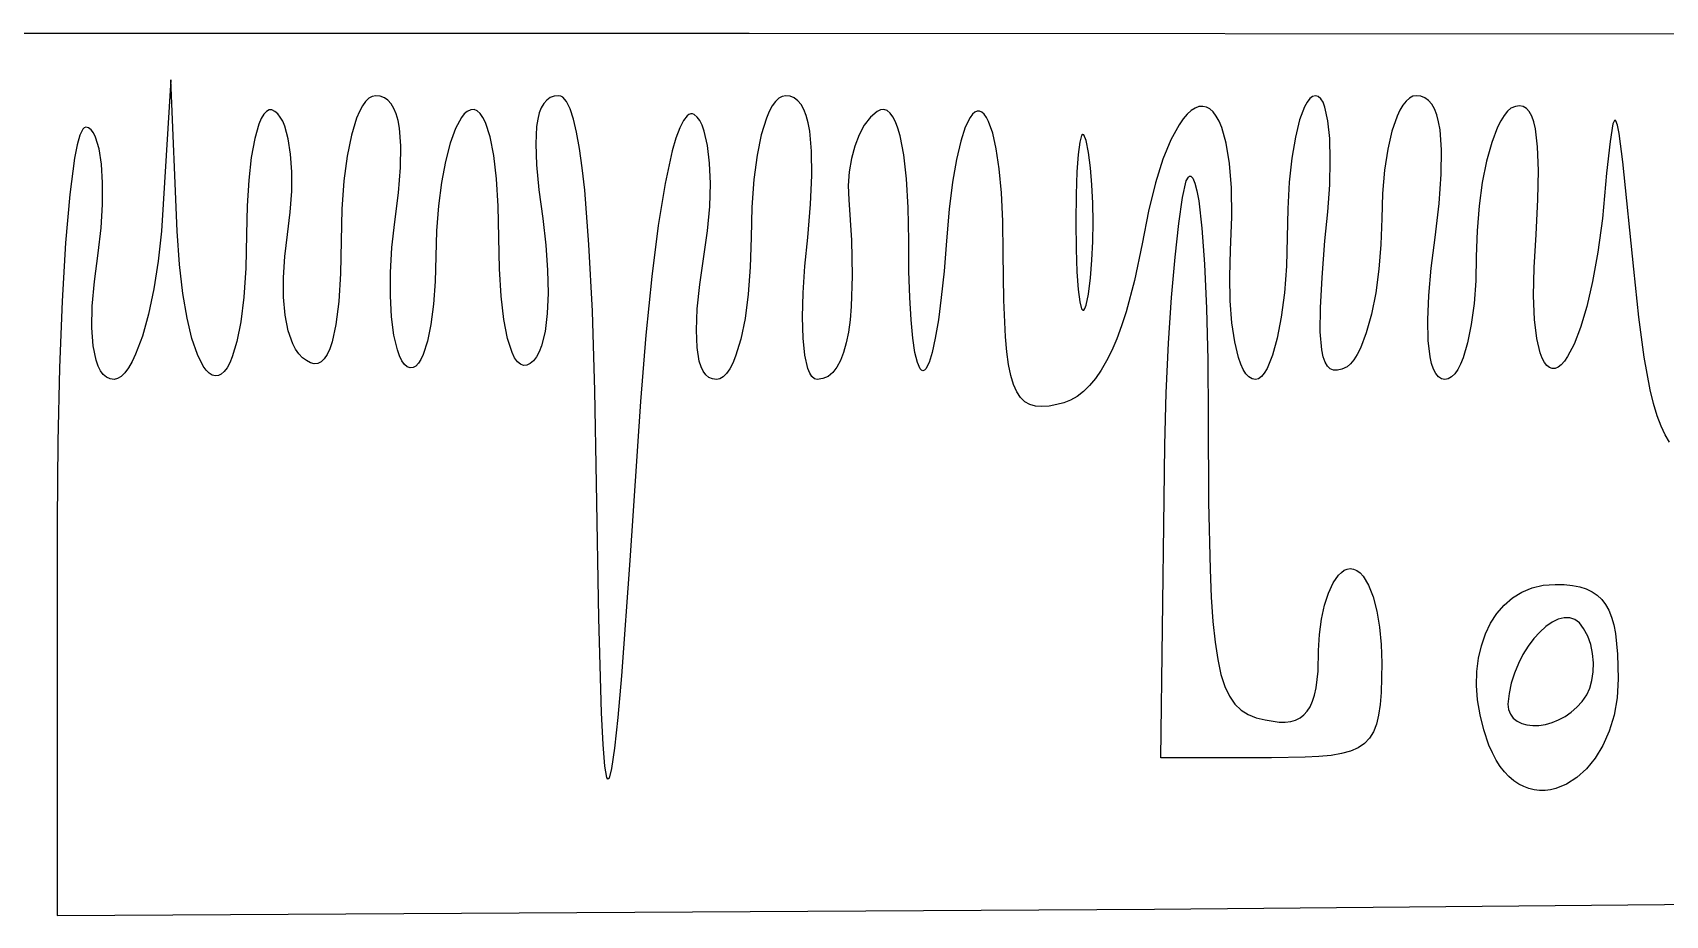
# Model space of a CAD drawing. Extents: x 27 to 7227, y -6929 to 395.
# Drawn here: x 4275.8 to 4686.7, y -6135.3 to -5913 of the extents above; entities that cross this region are included whole.
import ezdxf

# ---------------------------------------------------------------- set-up
doc = ezdxf.new("R2010")
doc.units = 0

msp = doc.modelspace()

# ---------------------------------------------------------------- linework, layer by layer
at = {"layer": 'Layer 1'}
for p, q in [((3627.1245, -5913.03305), (4456.134051, -5913.178778)), ((4456.134051, -5913.178778), (5180.433406, -5913.603558)), ((4310.53835, -5924.9395), (4308.1571, -5963.0395)), ((4312.12585, -5963.0395), (4310.53835, -5924.9395)), ((4360.389571, -5929.565574), (4359.557839, -5930.373277)), ((4361.249208, -5929.074131), (4360.389571, -5929.565574)), ((4362.1321, -5928.90825), (4361.249208, -5929.074131)), ((4363.266914, -5929.038087), (4362.1321, -5928.90825)), ((4364.290108, -5929.426048), (4363.266914, -5929.038087)), ((4365.20168, -5930.069807), (4364.290108, -5929.426048)), ((4366.001631, -5930.967039), (4365.20168, -5930.069807)), ((4405.173271, -5929.996651), (4404.424092, -5930.843108)), ((4406.045699, -5929.392039), (4405.173271, -5929.996651)), ((4407.0437, -5929.029272), (4406.045699, -5929.392039)), ((4408.1696, -5928.90835), (4407.0437, -5929.029272)), ((4408.683522, -5928.999187), (4408.1696, -5928.90835)), ((4409.183492, -5929.272281), (4408.683522, -5928.999187)), ((4410.141573, -5930.368724), (4409.183492, -5929.272281)), ((4463.577021, -5929.564124), (4462.745289, -5930.368145)), ((4464.436658, -5929.074038), (4463.577021, -5929.564124)), ((4465.31955, -5928.90835), (4464.436658, -5929.074038)), ((4466.454558, -5929.047877), (4465.31955, -5928.90835)), ((4467.479108, -5929.466458), (4466.454558, -5929.047877)), ((4468.394362, -5930.164092), (4467.479108, -5929.466458)), ((4469.201484, -5931.14078), (4468.394362, -5930.164092)), ((4597.223127, -5929.629236), (4596.536541, -5930.504183)), ((4597.935292, -5929.091478), (4597.223127, -5929.629236)), ((4598.66955, -5928.90835), (4597.935292, -5929.091478)), ((4599.376484, -5929.100392), (4598.66955, -5928.90835)), ((4600.009003, -5929.663341), (4599.376484, -5929.100392)), ((4600.567109, -5930.57743), (4600.009003, -5929.663341)), ((4621.495289, -5930.268727), (4620.696112, -5931.289592)), ((4622.327021, -5929.522264), (4621.495289, -5930.268727)), ((4623.186658, -5929.064154), (4622.327021, -5929.522264)), ((4624.06955, -5928.90835), (4623.186658, -5929.064154)), ((4625.204364, -5929.039156), (4624.06955, -5928.90835)), ((4626.227558, -5929.433899), (4625.204364, -5929.039156)), ((4627.13913, -5930.096069), (4626.227558, -5929.433899)), ((4627.939081, -5931.029152), (4627.13913, -5930.096069)), ((4333.941573, -5933.583983), (4333.316611, -5934.653103)), ((4334.599091, -5932.854377), (4333.941573, -5933.583983)), ((4335.285677, -5932.481725), (4334.599091, -5932.854377)), ((4335.997842, -5932.483469), (4335.285677, -5932.481725)), ((4336.7321, -5932.87705), (4335.997842, -5932.483469)), ((4337.447948, -5933.451425), (4336.7321, -5932.87705)), ((4338.10566, -5934.272299), (4337.447948, -5933.451425)), ((4338.70291, -5935.325719), (4338.10566, -5934.272299)), ((4357.996694, -5932.900254), (4357.276582, -5934.600926)), ((4358.758662, -5931.487938), (4357.996694, -5932.900254)), ((4359.557839, -5930.373277), (4358.758662, -5931.487938)), ((4366.689961, -5932.115419), (4366.001631, -5930.967039)), ((4367.26667, -5933.51262), (4366.689961, -5932.115419)), ((4367.731758, -5935.156318), (4367.26667, -5933.51262)), ((4383.67032, -5934.41339), (4382.236299, -5937.131054)), ((4384.407678, -5933.487672), (4383.67032, -5934.41339)), ((4385.15085, -5932.87705), (4384.407678, -5933.487672)), ((4386.024828, -5932.466222), (4385.15085, -5932.87705)), ((4386.859273, -5932.418163), (4386.024828, -5932.466222)), ((4387.65186, -5932.723571), (4386.859273, -5932.418163)), ((4388.400264, -5933.373144), (4387.65186, -5932.723571)), ((4389.102159, -5934.35758), (4388.400264, -5933.373144)), ((4389.75522, -5935.667577), (4389.102159, -5934.35758)), ((4403.286177, -5933.261557), (4402.89279, -5934.833549)), ((4403.795836, -5931.93141), (4403.286177, -5933.261557)), ((4404.424092, -5930.843108), (4403.795836, -5931.93141)), ((4411.043843, -5932.204656), (4410.141573, -5930.368724)), ((4411.890303, -5934.787053), (4411.043843, -5932.204656)), ((4440.483859, -5933.942151), (4439.559111, -5935.144597)), ((4440.943035, -5933.603921), (4440.483859, -5933.942151)), ((4441.399305, -5933.444313), (4440.943035, -5933.603921)), ((4441.852087, -5933.4658), (4441.399305, -5933.444313)), ((4442.3008, -5933.67085), (4441.852087, -5933.4658)), ((4443.016454, -5934.272566), (4442.3008, -5933.67085)), ((4443.672809, -5935.1731), (4443.016454, -5934.272566)), ((4461.184144, -5932.876133), (4460.464032, -5934.559171)), ((4461.946112, -5931.475636), (4461.184144, -5932.876133)), ((4462.745289, -5930.368145), (4461.946112, -5931.475636)), ((4469.901635, -5932.396521), (4469.201484, -5931.14078)), ((4470.495978, -5933.931315), (4469.901635, -5932.396521)), ((4470.985677, -5935.745162), (4470.495978, -5933.931315)), ((4486.631427, -5934.353029), (4485.101288, -5936.349806)), ((4488.3383, -5932.87715), (4486.631427, -5934.353029)), ((4489.212278, -5932.457779), (4488.3383, -5932.87715)), ((4490.046723, -5932.387227), (4489.212278, -5932.457779)), ((4490.83931, -5932.660842), (4490.046723, -5932.387227)), ((4491.587714, -5933.273975), (4490.83931, -5932.660842)), ((4492.289609, -5934.221973), (4491.587714, -5933.273975)), ((4492.94267, -5935.500186), (4492.289609, -5934.221973)), ((4511.716718, -5934.404117), (4510.521442, -5936.836332)), ((4512.323076, -5933.593871), (4511.716718, -5934.404117)), ((4512.930597, -5933.053231), (4512.323076, -5933.593871)), ((4513.535793, -5932.781471), (4512.930597, -5933.053231)), ((4514.135175, -5932.777863), (4513.535793, -5932.781471)), ((4514.725255, -5933.04168), (4514.135175, -5932.777863)), ((4515.302546, -5933.572196), (4514.725255, -5933.04168)), ((4515.863558, -5934.368685), (4515.302546, -5933.572196)), ((4516.404804, -5935.430419), (4515.863558, -5934.368685)), ((4566.370746, -5933.579455), (4565.350217, -5934.770395)), ((4567.380811, -5932.665823), (4566.370746, -5933.579455)), ((4568.374888, -5932.029354), (4567.380811, -5932.665823)), ((4569.347454, -5931.669903), (4568.374888, -5932.029354)), ((4570.292987, -5931.587325), (4569.347454, -5931.669903)), ((4571.205965, -5931.781474), (4570.292987, -5931.587325)), ((4572.080863, -5932.252204), (4571.205965, -5931.781474)), ((4572.912159, -5932.999371), (4572.080863, -5932.252204)), ((4573.69433, -5934.02283), (4572.912159, -5932.999371)), ((4574.421854, -5935.322434), (4573.69433, -5934.02283)), ((4595.879023, -5931.698878), (4594.665143, -5934.97775)), ((4596.536541, -5930.504183), (4595.879023, -5931.698878)), ((4601.0508, -5931.822894), (4600.567109, -5930.57743)), ((4601.794941, -5935.228881), (4601.0508, -5931.822894)), ((4619.214032, -5934.098715), (4617.917987, -5937.838013)), ((4619.934144, -5932.570906), (4619.214032, -5934.098715)), ((4620.696112, -5931.289592), (4619.934144, -5932.570906)), ((4628.627411, -5932.236637), (4627.939081, -5931.029152)), ((4629.20412, -5933.722012), (4628.627411, -5932.236637)), ((4629.669208, -5935.488766), (4629.20412, -5933.722012)), ((4646.139521, -5933.881692), (4645.307789, -5935.208745)), ((4646.999158, -5932.833692), (4646.139521, -5933.881692)), ((4647.88205, -5932.08335), (4646.999158, -5932.833692)), ((4649.017252, -5931.637641), (4647.88205, -5932.08335)), ((4650.043158, -5931.494239), (4649.017252, -5931.637641)), ((4650.962095, -5931.657795), (4650.043158, -5931.494239)), ((4651.776386, -5932.132959), (4650.962095, -5931.657795)), ((4652.488358, -5932.924384), (4651.776386, -5932.132959)), ((4653.100336, -5934.036719), (4652.488358, -5932.924384)), ((4653.614646, -5935.474616), (4653.100336, -5934.036719)), ((4288.372892, -5937.358366), (4287.660727, -5938.862731)), ((4288.737478, -5936.974983), (4288.372892, -5937.358366)), ((4289.10715, -5936.8458), (4288.737478, -5936.974983)), ((4289.822998, -5937.010519), (4289.10715, -5936.8458)), ((4290.48071, -5937.493822), (4289.822998, -5937.010519)), ((4291.07796, -5938.279433), (4290.48071, -5937.493822)), ((4291.612423, -5939.351073), (4291.07796, -5938.279433)), ((4332.727693, -5936.044296), (4331.671944, -5939.723138)), ((4333.316611, -5934.653103), (4332.727693, -5936.044296)), ((4339.237373, -5936.597731), (4338.70291, -5935.325719)), ((4340.108638, -5939.741723), (4339.237373, -5936.597731)), ((4357.276582, -5934.600926), (4355.980537, -5938.830125)), ((4368.085225, -5937.044188), (4367.731758, -5935.156318)), ((4368.457295, -5941.543138), (4368.085225, -5937.044188)), ((4382.236299, -5937.131054), (4380.895296, -5940.871911)), ((4390.905537, -5939.22705), (4389.75522, -5935.667577)), ((4402.61335, -5936.647388), (4402.387007, -5941.000601)), ((4402.89279, -5934.833549), (4402.61335, -5936.647388)), ((4412.680953, -5938.122892), (4411.890303, -5934.787053)), ((4413.415791, -5942.21915), (4412.680953, -5938.122892)), ((4438.629714, -5937.031884), (4437.700317, -5939.584247)), ((4439.559111, -5935.144597), (4438.629714, -5937.031884)), ((4444.266378, -5936.355012), (4443.672809, -5935.1731)), ((4444.793671, -5937.800859), (4444.266378, -5936.355012)), ((4445.63548, -5941.414601), (4444.793671, -5937.800859)), ((4460.464032, -5934.559171), (4459.167987, -5938.731013)), ((4471.371894, -5937.838063), (4470.985677, -5935.745162)), ((4471.838532, -5942.861021), (4471.371894, -5937.838063)), ((4485.101288, -5936.349806), (4483.775788, -5938.793068)), ((4493.544571, -5937.103962), (4492.94267, -5935.500186)), ((4494.092987, -5939.02865), (4493.544571, -5937.103962)), ((4510.521442, -5936.836332), (4509.372675, -5940.355692)), ((4517.414045, -5938.346717), (4516.404804, -5935.430419)), ((4518.302362, -5942.315277), (4517.414045, -5938.346717)), ((4564.324747, -5936.238789), (4562.281073, -5940.008519)), ((4565.350217, -5934.770395), (4564.324747, -5936.238789)), ((4575.089206, -5936.898039), (4574.421854, -5935.322434)), ((4576.221308, -5940.876669), (4575.089206, -5936.898039)), ((4594.665143, -5934.97775), (4593.609394, -5939.326325)), ((4602.241425, -5939.723175), (4601.794941, -5935.228881)), ((4617.917987, -5937.838013), (4616.845185, -5942.395865)), ((4630.022675, -5937.540388), (4629.669208, -5935.488766)), ((4630.394745, -5942.512183), (4630.022675, -5937.540388)), ((4644.508612, -5936.796248), (4643.026532, -5940.67819)), ((4645.307789, -5935.208745), (4644.508612, -5936.796248)), ((4654.033612, -5937.242725), (4653.614646, -5935.474616)), ((4654.594819, -5941.788184), (4654.033612, -5937.242725)), ((4673.551751, -5935.977686), (4672.810711, -5940.417725)), ((4673.909481, -5935.143628), (4673.551751, -5935.977686)), ((4674.090236, -5935.081229), (4673.909481, -5935.143628)), ((4674.274187, -5935.25835), (4674.090236, -5935.081229)), ((4674.657497, -5936.340454), (4674.274187, -5935.25835)), ((4675.071038, -5938.408545), (4674.657497, -5936.340454)), ((4676.03532, -5945.5771), (4675.071038, -5938.408545)), ((4286.974141, -5941.3089), (4286.316623, -5944.646875)), ((4287.660727, -5938.862731), (4286.974141, -5941.3089)), ((4292.483688, -5942.287328), (4291.612423, -5939.351073)), ((4293.0759, -5946.172363), (4292.483688, -5942.287328)), ((4331.671944, -5939.723138), (4330.802229, -5944.480981)), ((4340.70085, -5943.59265), (4340.108638, -5939.741723)), ((4355.980537, -5938.830125), (4354.907735, -5944.101121)), ((4368.382881, -5946.990867), (4368.457295, -5941.543138)), ((4380.895296, -5940.871911), (4379.693819, -5945.477831)), ((4391.832613, -5943.977148), (4390.905537, -5939.22705)), ((4402.387007, -5941.000601), (4402.588545, -5946.321198)), ((4414.09482, -5947.082802), (4413.415791, -5942.21915)), ((4437.700317, -5939.584247), (4436.775572, -5942.781919)), ((4446.170331, -5945.8748), (4445.63548, -5941.414601)), ((4459.167987, -5938.731013), (4458.095185, -5943.907447)), ((4482.682831, -5941.6084), (4481.850324, -5944.721388)), ((4483.775788, -5938.793068), (4482.682831, -5941.6084)), ((4495.020063, -5943.822158), (4494.092987, -5939.02865)), ((4509.372675, -5940.355692), (4508.298322, -5944.96801)), ((4519.041852, -5947.330283), (4518.302362, -5942.315277)), ((4539.331187, -5940.615631), (4538.925011, -5943.691407)), ((4539.811778, -5938.95372), (4539.331187, -5940.615631)), ((4540.074165, -5938.676218), (4539.811778, -5938.95372)), ((4540.34818, -5938.780087), (4540.074165, -5938.676218)), ((4540.921788, -5940.169142), (4540.34818, -5938.780087)), ((4541.514, -5943.1953), (4540.921788, -5940.169142)), ((4562.281073, -5940.008519), (4560.283909, -5944.889807)), ((4577.046451, -5945.957557), (4576.221308, -5940.876669)), ((4593.609394, -5939.326325), (4592.739679, -5944.605079)), ((4602.390253, -5945.147647), (4602.241425, -5939.723175)), ((4616.845185, -5942.395865), (4616.032831, -5947.660652)), ((4630.320331, -5948.665305), (4630.394745, -5942.512183)), ((4643.026532, -5940.67819), (4641.730487, -5945.378688)), ((4654.802558, -5947.710303), (4654.594819, -5941.788184)), ((4672.810711, -5940.417725), (4671.95805, -5948.429639)), ((4286.316623, -5944.646875), (4285.102743, -5953.798256)), ((4293.370456, -5950.875951), (4293.0759, -5946.172363)), ((4330.802229, -5944.480981), (4330.146455, -5950.178298)), ((4340.995406, -5948.03889), (4340.70085, -5943.59265)), ((4354.907735, -5944.101121), (4354.095381, -5950.3395)), ((4379.693819, -5945.477831), (4378.678377, -5950.790685)), ((4392.517842, -5949.843456), (4391.832613, -5943.977148)), ((4402.588545, -5946.321198), (4403.199361, -5952.609181)), ((4436.775572, -5942.781919), (4434.958637, -5951.034125)), ((4446.370319, -5951.04193), (4446.170331, -5945.8748)), ((4458.095185, -5943.907447), (4457.282831, -5950.004758)), ((4471.905195, -5949.000189), (4471.838532, -5942.861021)), ((4481.850324, -5944.721388), (4481.306171, -5948.057619)), ((4495.705292, -5949.8435), (4495.020063, -5943.822158)), ((4508.298322, -5944.96801), (4507.326288, -5950.6791)), ((4538.925011, -5943.691407), (4538.611852, -5948.106635)), ((4542.034898, -5947.04151), (4541.514, -5943.1952)), ((4541.514, -5943.1952), (4541.514, -5943.1953)), ((4560.283909, -5944.889807), (4558.377436, -5950.883817)), ((4577.520453, -5952.139542), (4577.046451, -5945.957557)), ((4592.739679, -5944.605079), (4592.083905, -5950.674484)), ((4602.241425, -5951.344169), (4602.390253, -5945.147647)), ((4641.730487, -5945.378688), (4640.657685, -5950.748912)), ((4678.83825, -5972.5646), (4676.03532, -5945.5771)), ((4293.348752, -5956.26787), (4293.370456, -5950.875951)), ((4330.146455, -5950.178298), (4329.732527, -5956.675564)), ((4340.973702, -5952.968819), (4340.995406, -5948.03889)), ((4354.095381, -5950.3395), (4353.580684, -5957.470848)), ((4367.861983, -5953.368772), (4368.382881, -5946.990867)), ((4378.678377, -5950.790685), (4377.895479, -5956.652343)), ((4392.942622, -5956.751562), (4392.517842, -5949.843456)), ((4414.718037, -5952.720825), (4414.09482, -5947.082802)), ((4457.282831, -5950.004758), (4456.768134, -5956.939231)), ((4471.581183, -5956.255566), (4471.905195, -5949.000189)), ((4481.306171, -5948.057619), (4481.078278, -5951.542677)), ((4496.130072, -5957.055467), (4495.705292, -5949.8435)), ((4507.326288, -5950.6791), (4506.484479, -5957.494775)), ((4519.604609, -5953.385924), (4519.041852, -5947.330283)), ((4538.611852, -5948.106635), (4538.410313, -5953.786904)), ((4542.406969, -5951.343597), (4542.034898, -5947.04151)), ((4558.377436, -5950.883817), (4556.605838, -5957.991711)), ((4565.203826, -5954.567396), (4566.12625, -5950.3413)), ((4566.12625, -5950.3413), (4566.711873, -5949.38787)), ((4566.711873, -5949.38787), (4566.996982, -5949.19544)), ((4566.996982, -5949.19544), (4567.276567, -5949.187882)), ((4567.276567, -5949.187882), (4567.818007, -5949.713431)), ((4567.818007, -5949.713431), (4568.333867, -5950.936612)), ((4592.083905, -5950.674484), (4591.669977, -5957.395017)), ((4616.032831, -5947.660652), (4615.518134, -5953.520753)), ((4629.799433, -5956.027658), (4630.320331, -5948.665305)), ((4640.657685, -5950.748912), (4639.845331, -5956.640033)), ((4654.675434, -5955.046289), (4654.802558, -5947.710303)), ((4671.95805, -5948.429639), (4670.90075, -5959.8646)), ((4285.102743, -5953.798256), (4284.046994, -5965.9169)), ((4340.617134, -5958.270813), (4340.973702, -5952.968819)), ((4366.8946, -5960.65825), (4367.861983, -5953.368772)), ((4403.199361, -5952.609181), (4404.20085, -5959.86455)), ((4415.797041, -5966.347891), (4414.718037, -5952.720825)), ((4434.958637, -5951.034125), (4433.216117, -5961.630371)), ((4446.207538, -5956.776466), (4446.370319, -5951.04193)), ((4481.078278, -5951.542677), (4481.19455, -5955.10215)), ((4519.962726, -5960.476384), (4519.604609, -5953.385924)), ((4538.410313, -5953.786904), (4538.339, -5960.6578)), ((4542.630211, -5955.961936), (4542.406969, -5951.343597)), ((4564.253496, -5961.081722), (4565.203826, -5954.567396)), ((4568.333867, -5950.936612), (4568.821822, -5952.829519)), ((4568.821822, -5952.829519), (4569.279546, -5955.364247)), ((4577.599131, -5959.421461), (4577.520453, -5952.139542)), ((4601.794941, -5958.154613), (4602.241425, -5951.344169)), ((4615.518134, -5953.520753), (4615.3383, -5959.86455)), ((4292.992184, -5962.217895), (4293.348752, -5956.26787)), ((4329.732527, -5956.675564), (4329.58835, -5963.83325)), ((4339.9071, -5963.83325), (4340.617134, -5958.270813)), ((4353.580684, -5957.470848), (4353.40085, -5965.42075)), ((4377.895479, -5956.652343), (4377.391634, -5962.904675)), ((4393.08835, -5964.62705), (4392.942622, -5956.751562)), ((4445.654084, -5962.938881), (4446.207538, -5956.776466)), ((4456.768134, -5956.939231), (4456.5883, -5964.62715)), ((4470.8758, -5964.62715), (4471.581183, -5956.255566)), ((4481.19455, -5955.10215), (4481.862726, -5965.25037)), ((4496.2758, -5965.42085), (4496.130072, -5957.055467)), ((4506.484479, -5957.494775), (4505.8008, -5965.42085)), ((4542.704625, -5960.757), (4542.630211, -5955.961936)), ((4556.605838, -5957.991711), (4555.0133, -5966.21465)), ((4569.279546, -5955.364247), (4570.095, -5962.247544)), ((4591.669977, -5957.395017), (4591.5258, -5964.62715)), ((4601.0508, -5965.42085), (4601.794941, -5958.154613)), ((4628.83205, -5964.62715), (4629.799433, -5956.027658)), ((4639.845331, -5956.640033), (4639.330634, -5962.903222)), ((4654.23205, -5963.83335), (4654.675434, -5955.046289)), ((4292.28215, -5968.5958), (4292.992184, -5962.217895)), ((4308.1571, -5963.0395), (4307.385054, -5970.567725)), ((4312.714372, -5971.428725), (4312.12585, -5963.0395)), ((4366.184566, -5967.143125), (4366.8946, -5960.65825)), ((4377.391634, -5962.904675), (4377.21335, -5969.38955)), ((4404.20085, -5959.86455), (4404.94344, -5966.544777)), ((4433.216117, -5961.630371), (4431.585217, -5974.412528)), ((4444.68205, -5969.38965), (4445.654084, -5962.938881)), ((4520.0883, -5968.59585), (4519.962726, -5960.476384)), ((4538.339, -5960.6578), (4538.410313, -5967.530261)), ((4542.630211, -5965.589264), (4542.704625, -5960.757)), ((4563.32177, -5969.568018), (4564.253496, -5961.081722)), ((4570.095, -5962.247544), (4570.761626, -5971.36326)), ((4577.2383, -5967.80215), (4577.599131, -5959.421461)), ((4615.3383, -5959.86455), (4615.158466, -5966.350978)), ((4639.330634, -5962.903222), (4639.1508, -5969.38965)), ((4670.90075, -5959.8646), (4669.754308, -5968.280754)), ((4284.046994, -5965.9169), (4283.177279, -5980.602831)), ((4329.58835, -5963.83325), (4329.418399, -5972.326733)), ((4339.200166, -5969.397266), (4339.9071, -5963.83325)), ((4353.40085, -5965.42075), (4353.253572, -5973.716366)), ((4365.827998, -5973.395457), (4366.184566, -5967.143125)), ((4393.234078, -5972.502538), (4393.08835, -5964.62705)), ((4404.94344, -5966.544777), (4405.379073, -5972.82502)), ((4416.652803, -5983.156159), (4415.797041, -5966.347891)), ((4456.5883, -5964.62715), (4456.408466, -5972.087162)), ((4470.131659, -5971.859283), (4470.8758, -5964.62715)), ((4481.862726, -5965.25037), (4482.075116, -5974.226572)), ((4496.347889, -5973.094791), (4496.2758, -5965.42085)), ((4505.8008, -5965.42085), (4505.170606, -5973.094791)), ((4542.406969, -5970.319203), (4542.630211, -5965.589264)), ((4555.0133, -5966.21465), (4553.115743, -5975.409454)), ((4591.5258, -5964.62715), (4591.347516, -5971.859283)), ((4600.312861, -5974.696253), (4601.0508, -5965.42085)), ((4615.158466, -5966.350978), (4614.643769, -5972.614167)), ((4627.82746, -5972.315069), (4628.83205, -5964.62715)), ((4653.704166, -5972.160369), (4654.23205, -5963.83335)), ((4291.313217, -5975.657399), (4292.28215, -5968.5958)), ((4307.385054, -5970.567725), (4306.296749, -5977.575055)), ((4313.559857, -5978.733132), (4312.714372, -5971.428725)), ((4338.865303, -5974.710127), (4339.200166, -5969.397266)), ((4377.21335, -5969.38955), (4377.069173, -5975.694591)), ((4443.67901, -5976.417145), (4444.68205, -5969.38965)), ((4520.212321, -5980.357923), (4520.0883, -5968.59585)), ((4538.410313, -5967.530261), (4538.611852, -5973.221387)), ((4542.034898, -5974.80729), (4542.406969, -5970.319203)), ((4562.455156, -5979.710025), (4563.32177, -5969.568018)), ((4570.761626, -5971.36326), (4571.26082, -5982.488154)), ((4577.087922, -5974.442071), (4577.2383, -5967.80215)), ((4639.1508, -5969.38965), (4639.005072, -5975.505544)), ((4669.754308, -5968.280754), (4668.426483, -5975.662087)), ((4329.418399, -5972.326733), (4328.935675, -5979.654006)), ((4338.90251, -5979.669515), (4338.865303, -5974.710127)), ((4353.253572, -5973.716366), (4352.81794, -5980.737638)), ((4365.806294, -5979.257115), (4365.827998, -5973.395457)), ((4393.658858, -5979.410644), (4393.234078, -5972.502538)), ((4405.379073, -5972.82502), (4405.498445, -5978.602963)), ((4431.585217, -5974.412528), (4430.103143, -5989.222464)), ((4456.408466, -5972.087162), (4455.893769, -5978.914658)), ((4469.685175, -5978.579816), (4470.131659, -5971.859283)), ((4482.075116, -5974.226572), (4481.822419, -5981.974944)), ((4496.554853, -5979.745541), (4496.347889, -5973.094791)), ((4505.170606, -5973.094791), (4504.47995, -5979.745541)), ((4538.611852, -5973.221387), (4538.925011, -5977.66607)), ((4541.514, -5978.914), (4542.034898, -5974.80729)), ((4553.115743, -5975.409454), (4550.994947, -5983.367119)), ((4577.225898, -5980.588995), (4577.087922, -5974.442071)), ((4591.347516, -5971.859283), (4590.843671, -5978.579816)), ((4599.909784, -5982.325245), (4600.312861, -5974.696253)), ((4614.643769, -5972.614167), (4613.831415, -5978.505288)), ((4627.194941, -5979.249542), (4627.82746, -5972.315069)), ((4639.005072, -5975.505544), (4638.580292, -5981.25868)), ((4653.58091, -5979.289785), (4653.704166, -5972.160369)), ((4680.073833, -5984.638282), (4678.83825, -5972.5646)), ((4290.781466, -5981.928341), (4291.313217, -5975.657399)), ((4306.296749, -5977.575055), (4304.947996, -5983.91266)), ((4314.621609, -5984.946907), (4313.559857, -5978.733132)), ((4328.935675, -5979.654006), (4328.180873, -5985.820884)), ((4366.10085, -5984.569969), (4365.806294, -5979.257115)), ((4377.069173, -5975.694591), (4376.655245, -5981.432225)), ((4394.344087, -5985.276952), (4393.658858, -5979.410644)), ((4405.498445, -5978.602963), (4405.292256, -5983.776288)), ((4443.057343, -5982.598175), (4443.67901, -5976.417145)), ((4455.893769, -5978.914658), (4455.081415, -5984.998015)), ((4469.536347, -5984.649221), (4469.685175, -5978.579816)), ((4538.925011, -5977.66607), (4539.331187, -5980.7992)), ((4540.921788, -5981.678177), (4541.514, -5978.914)), ((4590.843671, -5978.579816), (4590.060773, -5984.649221)), ((4613.831415, -5978.505288), (4612.758612, -5983.875513)), ((4626.934491, -5985.346853), (4627.194941, -5979.249542)), ((4653.820424, -5985.233225), (4653.58091, -5979.289785)), ((4668.426483, -5975.662087), (4666.95913, -5981.996974)), ((4283.177279, -5980.602831), (4282.521505, -5997.456075)), ((4290.677597, -5987.362118), (4290.781466, -5981.928341)), ((4339.311787, -5984.173113), (4338.90251, -5979.669515)), ((4352.81794, -5980.737638), (4352.103255, -5986.475266)), ((4376.655245, -5981.432225), (4375.999471, -5986.481527)), ((4417.285323, -6003.201442), (4416.652803, -5983.156159)), ((4442.826349, -5987.904837), (4443.057343, -5982.598175)), ((4481.822419, -5981.974944), (4481.518755, -5985.371253)), ((4496.88274, -5985.373098), (4496.554853, -5979.745541)), ((4504.47995, -5979.745541), (4503.742786, -5985.373098)), ((4520.633995, -5989.617823), (4520.212321, -5980.357923)), ((4539.331187, -5980.7992), (4539.811778, -5982.555667)), ((4539.811778, -5982.555667), (4540.074165, -5982.897306)), ((4540.074165, -5982.897306), (4540.34818, -5982.870362)), ((4540.34818, -5982.870362), (4540.631496, -5982.466699)), ((4540.631496, -5982.466699), (4540.921788, -5981.678177)), ((4550.994947, -5983.367119), (4549.850833, -5986.890744)), ((4561.700164, -5991.191486), (4562.455156, -5979.710025)), ((4571.26082, -5982.488154), (4571.573979, -5995.398981)), ((4577.642926, -5986.122), (4577.225898, -5980.588995)), ((4599.878779, -5988.372937), (4599.909784, -5982.325245)), ((4638.580292, -5981.25868), (4637.895063, -5986.509529)), ((4666.95913, -5981.996974), (4665.39411, -5987.273787)), ((4290.992306, -5991.912225), (4290.677597, -5987.362118)), ((4304.947996, -5983.91266), (4303.394606, -5989.431713)), ((4315.858934, -5990.064235), (4314.621609, -5984.946907)), ((4328.180873, -5985.820884), (4327.194691, -5990.83318)), ((4340.093135, -5988.118603), (4339.311787, -5984.173113)), ((4352.103255, -5986.475266), (4351.118819, -5990.91995)), ((4366.693062, -5989.175889), (4366.10085, -5984.569969)), ((4375.999471, -5986.481527), (4375.129756, -5990.721575)), ((4395.271162, -5990.02705), (4394.344087, -5985.276952)), ((4405.292256, -5983.776288), (4404.751204, -5988.242676)), ((4455.081415, -5984.998015), (4454.008612, -5990.225613)), ((4469.685175, -5989.927975), (4469.536347, -5984.649221)), ((4481.518755, -5985.371253), (4481.095331, -5988.439675)), ((4497.317597, -5989.977463), (4496.88274, -5985.373098)), ((4503.742786, -5985.373098), (4502.973066, -5989.977463)), ((4549.850833, -5986.890744), (4548.650908, -5990.115549)), ((4578.329706, -5990.920163), (4577.642926, -5986.122)), ((4590.060773, -5984.649221), (4589.045331, -5989.927975)), ((4612.758612, -5983.875513), (4611.462568, -5988.57601)), ((4627.046112, -5990.523288), (4626.934491, -5985.346853)), ((4637.895063, -5986.509529), (4636.967987, -5991.118563)), ((4654.380849, -5990.002316), (4653.820424, -5985.233225)), ((4665.39411, -5987.273787), (4663.77328, -5991.480897)), ((4681.43034, -5994.739991), (4680.073833, -5984.638282)), ((4291.716293, -5995.532154), (4290.992306, -5991.912225)), ((4303.394606, -5989.431713), (4301.692391, -5993.983382)), ((4317.231136, -5994.079304), (4315.858934, -5990.064235)), ((4327.194691, -5990.83318), (4326.017821, -5994.696708)), ((4341.246553, -5991.403667), (4340.093135, -5988.118603)), ((4341.962788, -5992.766566), (4341.246553, -5991.403667)), ((4351.118819, -5990.91995), (4350.528351, -5992.654532)), ((4367.564327, -5992.916746), (4366.693062, -5989.175889)), ((4375.129756, -5990.721575), (4374.074007, -5994.031445)), ((4396.42148, -5993.586523), (4395.271162, -5990.02705)), ((4403.865987, -5991.899811), (4403.291409, -5993.392934)), ((4404.751204, -5988.242676), (4403.865987, -5991.899811)), ((4430.103143, -5989.222464), (4428.8071, -6005.90205)), ((4442.995331, -5992.309225), (4442.826349, -5987.904837)), ((4454.008612, -5990.225613), (4452.712568, -5994.485827)), ((4470.131659, -5994.27655), (4469.685175, -5989.927975)), ((4480.550985, -5991.173234), (4479.884552, -5993.564953)), ((4481.095331, -5988.439675), (4480.550985, -5991.173234)), ((4497.845472, -5993.558635), (4497.317597, -5989.977463)), ((4502.973066, -5989.977463), (4502.184742, -5993.558635)), ((4520.979707, -5993.387941), (4520.633995, -5989.617823)), ((4548.650908, -5990.115549), (4547.395172, -5993.045022)), ((4561.103301, -6003.696141), (4561.700164, -5991.191486)), ((4579.276935, -5994.862561), (4578.329706, -5990.920163)), ((4589.045331, -5989.927975), (4587.843854, -5994.27655)), ((4600.25705, -5992.904444), (4599.878779, -5988.372937)), ((4611.462568, -5988.57601), (4609.980487, -5992.457952)), ((4627.529804, -5994.695129), (4627.046112, -5990.523288)), ((4636.967987, -5991.118563), (4635.81767, -5994.946251)), ((4655.220328, -5993.608686), (4654.380849, -5990.002316)), ((4663.77328, -5991.480897), (4662.138497, -5994.606679)), ((4292.228859, -5996.978768), (4291.716293, -5995.532154)), ((4300.802914, -5995.849939), (4299.89716, -5997.418839)), ((4301.692391, -5993.983382), (4300.802914, -5995.849939)), ((4318.69752, -5996.9863), (4317.231136, -5994.079304)), ((4326.017821, -5994.696708), (4325.370597, -5996.199501)), ((4342.772041, -5993.925989), (4341.962788, -5992.766566)), ((4343.674312, -5994.869147), (4342.772041, -5993.925989)), ((4344.6696, -5995.58325), (4343.674312, -5994.869147)), ((4345.683298, -5996.160145), (4344.6696, -5995.58325)), ((4348.377901, -5995.893288), (4347.538611, -5996.314001)), ((4349.156729, -5995.142363), (4348.377901, -5995.893288)), ((4349.873933, -5994.062391), (4349.156729, -5995.142363)), ((4350.528351, -5992.654532), (4349.873933, -5994.062391)), ((4368.09879, -5994.41336), (4367.564327, -5992.916746)), ((4368.69604, -5995.63441), (4368.09879, -5994.41336)), ((4369.353752, -5996.560128), (4368.69604, -5995.63441)), ((4373.485089, -5995.299774), (4372.860127, -5996.290213)), ((4374.074007, -5994.031445), (4373.485089, -5995.299774)), ((4397.074541, -5994.89652), (4396.42148, -5993.586523)), ((4397.776436, -5995.880956), (4397.074541, -5994.89652)), ((4398.52484, -5996.530529), (4397.776436, -5995.880956)), ((4401.872504, -5995.644343), (4401.02585, -5996.37705)), ((4402.627303, -5994.645375), (4401.872504, -5995.644343)), ((4403.291409, -5993.392934), (4402.627303, -5994.645375)), ((4443.573591, -5995.783435), (4442.995331, -5992.309225)), ((4444.019106, -5997.163003), (4443.573591, -5995.783435)), ((4452.712568, -5994.485827), (4451.992456, -5996.218283)), ((4470.8758, -5997.555422), (4470.131659, -5994.27655)), ((4479.094872, -5995.607856), (4478.18078, -5997.294966)), ((4479.884552, -5993.564953), (4479.094872, -5995.607856)), ((4498.452411, -5996.116616), (4497.845472, -5993.558635)), ((4502.184742, -5993.558635), (4501.391767, -5996.116616)), ((4521.427737, -5996.626697), (4520.979707, -5993.387941)), ((4546.083625, -5995.68265), (4544.716266, -5998.031922)), ((4547.395172, -5993.045022), (4546.083625, -5995.68265)), ((4571.573979, -5995.398981), (4571.6825, -6009.8725)), ((4579.845311, -5996.475061), (4579.276935, -5994.862561)), ((4587.843854, -5994.27655), (4586.502851, -5997.555422)), ((4600.611292, -5994.621975), (4600.25705, -5992.904444)), ((4601.081806, -5995.984876), (4600.611292, -5994.621975)), ((4601.673243, -5997.001287), (4601.081806, -5995.984876)), ((4608.349579, -5995.372508), (4607.489942, -5996.420508)), ((4609.181311, -5994.045455), (4608.349579, -5995.372508)), ((4609.980487, -5992.457952), (4609.181311, -5994.045455)), ((4627.911176, -5996.378167), (4627.529804, -5994.695129)), ((4635.81767, -5994.946251), (4635.164609, -5996.523487)), ((4655.731632, -5994.979485), (4655.220328, -5993.608686)), ((4656.297002, -5996.063963), (4655.731632, -5994.979485)), ((4656.911207, -5996.863574), (4656.297002, -5996.063963)), ((4661.328954, -5995.760437), (4660.53162, -5996.639503)), ((4662.138497, -5994.606679), (4661.328954, -5995.760437)), ((4682.954278, -6002.981348), (4681.43034, -5994.739991)), ((4282.521505, -5997.456075), (4282.107577, -6016.076656)), ((4292.840255, -5998.175397), (4292.228859, -5996.978768)), ((4293.549321, -5999.116228), (4292.840255, -5998.175397)), ((4294.354892, -5999.795448), (4293.549321, -5999.116228)), ((4295.255806, -6000.207243), (4294.354892, -5999.795448)), ((4296.2509, -6000.3458), (4295.255806, -6000.207243)), ((4297.151999, -6000.153563), (4296.2509, -6000.3458)), ((4298.064726, -5999.589255), (4297.151999, -6000.153563)), ((4298.982105, -5998.671479), (4298.064726, -5999.589255)), ((4299.89716, -5997.418839), (4298.982105, -5998.671479)), ((4319.453312, -5998.022454), (4318.69752, -5996.9863)), ((4320.21739, -5998.77941), (4319.453312, -5998.022454)), ((4320.984664, -5999.25644), (4320.21739, -5998.77941)), ((4321.75005, -5999.452819), (4320.984664, -5999.25644)), ((4322.508459, -5999.367819), (4321.75005, -5999.452819)), ((4323.254806, -5999.000714), (4322.508459, -5999.367819)), ((4323.984002, -5998.350777), (4323.254806, -5999.000714)), ((4324.690961, -5997.417282), (4323.984002, -5998.350777)), ((4325.370597, -5996.199501), (4324.690961, -5997.417282)), ((4346.640022, -5996.403341), (4345.683298, -5996.160145)), ((4347.538611, -5996.314001), (4346.640022, -5996.403341)), ((4370.0696, -5997.17075), (4369.353752, -5996.560128)), ((4370.803858, -5997.443029), (4370.0696, -5997.17075)), ((4371.516023, -5997.376955), (4370.803858, -5997.443029)), ((4372.202609, -5996.987645), (4371.516023, -5997.376955)), ((4372.860127, -5996.290213), (4372.202609, -5996.987645)), ((4399.317427, -5996.835937), (4398.52484, -5996.530529)), ((4400.151872, -5996.787878), (4399.317427, -5996.835937)), ((4401.02585, -5996.37705), (4400.151872, -5996.787878)), ((4444.570429, -5998.299563), (4444.019106, -5997.163003)), ((4445.228722, -5999.189625), (4444.570429, -5998.299563)), ((4445.995148, -5999.829702), (4445.228722, -5999.189625)), ((4446.87087, -6000.216307), (4445.995148, -5999.829702)), ((4448.739942, -6000.171541), (4447.85705, -6000.34595)), ((4449.599579, -5999.657618), (4448.739942, -6000.171541)), ((4450.431311, -5998.818132), (4449.599579, -5999.657618)), ((4451.230487, -5997.667036), (4450.431311, -5998.818132)), ((4451.992456, -5996.218283), (4451.230487, -5997.667036)), ((4471.359491, -5998.750117), (4470.8758, -5997.555422)), ((4471.917597, -5999.625064), (4471.359491, -5998.750117)), ((4472.550116, -6000.162822), (4471.917597, -5999.625064)), ((4473.25705, -6000.34595), (4472.550116, -6000.162822)), ((4474.680413, -6000.151775), (4473.25705, -6000.34595)), ((4475.974714, -5999.573902), (4474.680413, -6000.151775)), ((4477.141115, -5998.619307), (4475.974714, -5999.573902)), ((4478.18078, -5997.294966), (4477.141115, -5998.619307)), ((4499.124463, -5997.651404), (4498.452411, -5996.116616)), ((4499.480546, -5998.035101), (4499.124463, -5997.651404)), ((4499.847675, -5998.163), (4499.480546, -5998.035101)), ((4500.224106, -5998.035101), (4499.847675, -5998.163)), ((4500.608094, -5997.651404), (4500.224106, -5998.035101)), ((4501.391767, -5996.116616), (4500.608094, -5997.651404)), ((4521.987389, -5999.365483), (4521.427737, -5996.626697)), ((4522.667962, -6001.635694), (4521.987389, -5999.365483)), ((4543.293095, -6000.096326), (4541.814112, -6001.87935)), ((4544.716266, -5998.031922), (4543.293095, -6000.096326)), ((4580.475312, -5997.828273), (4579.845311, -5996.475061)), ((4581.165773, -5998.907084), (4580.475312, -5997.828273)), ((4581.915534, -5999.696377), (4581.165773, -5998.907084)), ((4582.72343, -6000.181038), (4581.915534, -5999.696377)), ((4583.5883, -6000.34595), (4582.72343, -6000.181038)), ((4584.331472, -6000.162822), (4583.5883, -6000.34595)), ((4585.06883, -5999.625064), (4584.331472, -6000.162822)), ((4585.794561, -5998.750117), (4585.06883, -5999.625064)), ((4586.502851, -5997.555422), (4585.794561, -5998.750117)), ((4602.390253, -5997.679346), (4601.673243, -5997.001287)), ((4603.237488, -5998.027193), (4602.390253, -5997.679346)), ((4604.219599, -5998.052967), (4603.237488, -5998.027193)), ((4605.341236, -5997.764806), (4604.219599, -5998.052967)), ((4606.60705, -5997.17085), (4605.341236, -5997.764806)), ((4607.489942, -5996.420508), (4606.60705, -5997.17085)), ((4628.385566, -5997.778664), (4627.911176, -5996.378167)), ((4628.952973, -5998.886155), (4628.385566, -5997.778664)), ((4629.613398, -5999.690176), (4628.952973, -5998.886155)), ((4630.36684, -6000.180262), (4629.613398, -5999.690176)), ((4631.2133, -6000.34595), (4630.36684, -6000.180262)), ((4632.087278, -6000.181424), (4631.2133, -6000.34595)), ((4632.921723, -5999.699474), (4632.087278, -6000.181424)), ((4633.71431, -5998.91754), (4632.921723, -5999.699474)), ((4634.462714, -5997.853064), (4633.71431, -5998.91754)), ((4635.164609, -5996.523487), (4634.462714, -5997.853064)), ((4657.569015, -5997.379773), (4656.911207, -5996.863574)), ((4658.265192, -5997.614011), (4657.569015, -5997.379773)), ((4658.994506, -5997.567744), (4658.265192, -5997.614011)), ((4659.751726, -5997.242423), (4658.994506, -5997.567744)), ((4660.53162, -5996.639503), (4659.751726, -5997.242423)), ((4417.6946, -6026.53955), (4417.285323, -6003.201442)), ((4447.85705, -6000.34595), (4446.87087, -6000.216307)), ((4523.478761, -6003.468721), (4522.667962, -6001.635694)), ((4524.429086, -6004.89596), (4523.478761, -6003.468721)), ((4540.279316, -6003.384481), (4538.688707, -6004.615209)), ((4541.814112, -6001.87935), (4540.279316, -6003.384481)), ((4560.711077, -6016.907732), (4561.103301, -6003.696141)), ((4683.793568, -6006.439277), (4682.954278, -6002.981348)), ((4428.8071, -6005.90205), (4426.115791, -6045.921395)), ((4525.52824, -6005.948803), (4524.429086, -6004.89596)), ((4526.785523, -6006.658643), (4525.52824, -6005.948803)), ((4528.210239, -6007.056874), (4526.785523, -6006.658643)), ((4529.81169, -6007.174891), (4528.210239, -6007.056874)), ((4531.599176, -6007.044085), (4529.81169, -6007.174891)), ((4533.582, -6006.69585), (4531.599176, -6007.044085)), ((4535.340049, -6006.267405), (4533.582, -6006.69585)), ((4537.042285, -6005.575021), (4535.340049, -6006.267405)), ((4538.688707, -6004.615209), (4537.042285, -6005.575021)), ((4684.692156, -6009.473975), (4683.793568, -6006.439277)), ((4571.6825, -6009.8725), (4571.775518, -6031.280498)), ((4685.655857, -6012.099396), (4684.692156, -6009.473975)), ((4686.690484, -6014.329493), (4685.655857, -6012.099396)), ((4282.107577, -6016.076656), (4281.9634, -6036.0646)), ((4687.80185, -6016.178217), (4686.690484, -6014.329493)), ((4560.57, -6030.51), (4560.711077, -6016.907732)), ((4418.302315, -6060.487947), (4417.6946, -6026.53955)), ((4559.7764, -6095.5975), (4560.57015, -6030.51)), ((4560.57015, -6030.51), (4560.57, -6030.51)), ((4571.775518, -6031.280498), (4572.128984, -6048.232956)), ((4281.9634, -6036.0646), (4281.9634, -6135.2834)), ((4426.115791, -6045.921395), (4423.945381, -6074.983245)), ((4572.128984, -6048.232956), (4572.438268, -6055.204045)), ((4604.486749, -6049.634414), (4605.195039, -6048.924767)), ((4605.195039, -6048.924767), (4605.92077, -6048.403481)), ((4605.92077, -6048.403481), (4606.658128, -6048.082183)), ((4606.658128, -6048.082183), (4607.4013, -6047.9725)), ((4607.4013, -6047.9725), (4608.275278, -6048.100399)), ((4608.275278, -6048.100399), (4609.109723, -6048.474795)), ((4609.109723, -6048.474795), (4609.90231, -6049.081735)), ((4609.90231, -6049.081735), (4610.650714, -6049.907266)), ((4601.944269, -6054.124063), (4603.145746, -6051.57228)), ((4603.145746, -6051.57228), (4604.486749, -6049.634414)), ((4610.650714, -6049.907266), (4612.00567, -6052.158291)), ((4612.00567, -6052.158291), (4613.155988, -6055.11625)), ((4650.590515, -6053.906117), (4653.171165, -6052.831767)), ((4653.171165, -6052.831767), (4655.977382, -6052.166693)), ((4655.977382, -6052.166693), (4658.9987, -6051.9388)), ((4658.9987, -6051.9388), (4661.269879, -6052.005656)), ((4661.269879, -6052.005656), (4663.327118, -6052.213202)), ((4663.327118, -6052.213202), (4665.179718, -6052.571901)), ((4665.179718, -6052.571901), (4666.836981, -6053.092218)), ((4666.836981, -6053.092218), (4668.308209, -6053.784618)), ((4572.438268, -6055.204045), (4572.854521, -6061.260074)), ((4600.145929, -6060.697305), (4600.928827, -6057.196743)), ((4600.928827, -6057.196743), (4601.944269, -6054.124063)), ((4613.155988, -6055.11625), (4614.083063, -6058.669521)), ((4644.306611, -6059.305776), (4646.147774, -6057.171027)), ((4646.147774, -6057.171027), (4648.245897, -6055.361839)), ((4648.245897, -6055.361839), (4650.590515, -6053.906117)), ((4668.308209, -6053.784618), (4669.602704, -6054.659564)), ((4669.602704, -6054.659564), (4670.729767, -6055.727522)), ((4670.729767, -6055.727522), (4671.6987, -6056.998956)), ((4671.6987, -6056.998956), (4672.518805, -6058.484331)), ((4418.984444, -6084.260198), (4418.302315, -6060.487947)), ((4572.854521, -6061.260074), (4573.391698, -6066.467317)), ((4599.642084, -6064.532729), (4600.145929, -6060.697305)), ((4614.083063, -6058.669521), (4614.768292, -6062.706484)), ((4641.437025, -6064.440338), (4642.732873, -6061.738182)), ((4642.732873, -6061.738182), (4644.306611, -6059.305776)), ((4658.231292, -6061.474552), (4656.672663, -6062.558788)), ((4659.773643, -6060.722854), (4658.231292, -6061.474552)), ((4661.268322, -6060.335087), (4659.773643, -6060.722854)), ((4662.683936, -6060.342644), (4661.268322, -6060.335087)), ((4663.989091, -6060.77692), (4662.683936, -6060.342644)), ((4665.152394, -6061.669308), (4663.989091, -6060.77692)), ((4666.14245, -6063.0512), (4665.152394, -6061.669308)), ((4672.518805, -6058.484331), (4673.199384, -6060.19411)), ((4673.199384, -6060.19411), (4673.749738, -6062.138759)), ((4599.4638, -6068.61), (4599.642084, -6064.532729)), ((4614.768292, -6062.706484), (4615.193072, -6067.115518)), ((4640.42953, -6067.384339), (4641.437025, -6064.440338)), ((4653.632146, -6065.5993), (4652.213046, -6067.492789)), ((4655.12915, -6063.944169), (4653.632146, -6065.5993)), ((4656.672663, -6062.558788), (4655.12915, -6063.944169)), ((4667.185797, -6064.972044), (4666.14245, -6063.0512)), ((4667.94079, -6067.106816), (4667.185797, -6064.972044)), ((4673.749738, -6062.138759), (4674.179169, -6064.328741)), ((4674.179169, -6064.328741), (4674.71247, -6069.486566)), ((4573.391698, -6066.467317), (4574.06375, -6070.89205)), ((4599.30722, -6073.787979), (4599.4638, -6068.61)), ((4615.193072, -6067.115518), (4615.3388, -6071.785)), ((4639.720854, -6070.542281), (4640.42953, -6067.384339)), ((4650.903242, -6069.593243), (4649.734128, -6071.869266)), ((4652.213046, -6067.492789), (4650.903242, -6069.593243)), ((4668.41673, -6069.371804), (4667.94079, -6067.106816)), ((4668.622919, -6071.683294), (4668.41673, -6069.371804)), ((4674.71247, -6069.486566), (4674.8737, -6075.7513)), ((4574.06375, -6070.89205), (4574.88463, -6074.600547)), ((4598.806475, -6078.035781), (4599.30722, -6073.787979)), ((4615.3388, -6071.785), (4615.186871, -6079.189199)), ((4639.241816, -6077.388367), (4639.321461, -6073.886259)), ((4639.321461, -6073.886259), (4639.720854, -6070.542281)), ((4649.734128, -6071.869266), (4648.737098, -6074.289468)), ((4668.263251, -6076.110924), (4668.568658, -6073.957572)), ((4668.568658, -6073.957572), (4668.622919, -6071.683294)), ((4423.945381, -6074.983245), (4423.032259, -6085.445805)), ((4574.88463, -6074.600547), (4575.868291, -6077.659082)), ((4575.868291, -6077.659082), (4577.028685, -6080.133931)), ((4598.412506, -6079.822494), (4598.806475, -6078.035781)), ((4639.492382, -6081.0207), (4639.241816, -6077.388367)), ((4647.943546, -6076.822452), (4647.384866, -6079.436828)), ((4648.737098, -6074.289468), (4647.943546, -6076.822452)), ((4666.9362, -6079.72), (4667.715997, -6078.059638)), ((4667.715997, -6078.059638), (4668.263251, -6076.110924)), ((4674.8737, -6075.7513), (4674.604143, -6080.499257)), ((4577.028685, -6080.133931), (4578.379766, -6082.091369)), ((4578.379766, -6082.091369), (4579.935485, -6083.59767)), ((4597.308307, -6082.744796), (4597.915055, -6081.390615)), ((4597.915055, -6081.390615), (4598.412506, -6079.822494)), ((4614.951615, -6082.235525), (4614.569855, -6084.881875)), ((4615.186871, -6079.189199), (4614.951615, -6082.235525)), ((4640.083625, -6084.755354), (4639.492382, -6081.0207)), ((4647.384866, -6079.436828), (4647.09245, -6082.1012)), ((4647.09245, -6082.1012), (4647.254262, -6083.487162)), ((4664.488321, -6082.882548), (4665.797745, -6081.403568)), ((4665.797745, -6081.403568), (4666.93625, -6079.71995)), ((4666.93625, -6079.71995), (4666.9362, -6079.72)), ((4674.604143, -6080.499257), (4673.833454, -6084.899562)), ((4419.376668, -6092.289574), (4418.984444, -6084.260198)), ((4423.032259, -6085.445805), (4422.221455, -6093.217826)), ((4579.935485, -6083.59767), (4581.709795, -6084.719109)), ((4581.709795, -6084.719109), (4583.716649, -6085.52196)), ((4583.716649, -6085.52196), (4585.97, -6086.0725)), ((4585.97, -6086.0725), (4589.512436, -6086.624404)), ((4591.047039, -6086.637582), (4592.43165, -6086.469375)), ((4592.43165, -6086.469375), (4593.672083, -6086.115133)), ((4593.672083, -6086.115133), (4594.774152, -6085.570205)), ((4594.774152, -6085.570205), (4595.743669, -6084.82994)), ((4595.743669, -6084.82994), (4596.58645, -6083.889688)), ((4596.58645, -6083.889688), (4597.308307, -6082.744796)), ((4614.569855, -6084.881875), (4614.011363, -6087.156155)), ((4641.02601, -6088.564422), (4640.083625, -6084.755354)), ((4647.254262, -6083.487162), (4647.717218, -6084.668485)), ((4647.717218, -6084.668485), (4648.4476, -6085.64517)), ((4648.4476, -6085.64517), (4649.411689, -6086.417216)), ((4649.411689, -6086.417216), (4650.575766, -6086.984623)), ((4658.215814, -6086.752079), (4659.871725, -6086.091654)), ((4659.871725, -6086.091654), (4661.491592, -6085.226591)), ((4661.491592, -6085.226591), (4663.041697, -6084.156888)), ((4663.041697, -6084.156888), (4664.488321, -6082.882548)), ((4673.833454, -6084.899562), (4672.618605, -6088.920822)), ((4589.512436, -6086.624404), (4591.047039, -6086.637582)), ((4613.245907, -6089.08627), (4612.243257, -6090.700125)), ((4614.011363, -6087.156155), (4613.245907, -6089.08627)), ((4642.33, -6092.42), (4641.02601, -6088.564422)), ((4650.575766, -6086.984623), (4651.906112, -6087.347391)), ((4651.906112, -6087.347391), (4653.369009, -6087.505521)), ((4653.369009, -6087.505521), (4654.930737, -6087.459012)), ((4654.930737, -6087.459012), (4656.557579, -6087.207865)), ((4656.557579, -6087.207865), (4658.215814, -6086.752079)), ((4672.618605, -6088.920822), (4671.016572, -6092.531642)), ((4419.815401, -6097.726078), (4419.376668, -6092.289574)), ((4422.221455, -6093.217826), (4421.50367, -6098.315586)), ((4605.256098, -6094.551052), (4602.614016, -6095.002188)), ((4607.509833, -6093.923184), (4605.256098, -6094.551052)), ((4609.40545, -6093.090676), (4607.509833, -6093.923184)), ((4610.973181, -6092.025625), (4609.40545, -6093.090676)), ((4612.243257, -6090.700125), (4610.973181, -6092.025625)), ((4643.191547, -6094.401928), (4642.33, -6092.42)), ((4642.33, -6092.42), (4642.33, -6092.42)), ((4644.134338, -6096.183142), (4643.191547, -6094.401928)), ((4671.016572, -6092.531642), (4669.084326, -6095.70063)), ((4420.309944, -6100.553434), (4419.815401, -6097.726078)), ((4421.50367, -6098.315586), (4420.8696, -6100.755363)), ((4587.5576, -6095.5975), (4559.7764, -6095.5975)), ((4596.043887, -6095.485879), (4587.5576, -6095.5975)), ((4599.553356, -6095.304495), (4596.043887, -6095.485879)), ((4602.614016, -6095.002188), (4599.553356, -6095.304495)), ((4645.151254, -6097.767566), (4644.134338, -6096.183142)), ((4646.235171, -6099.159124), (4645.151254, -6097.767566)), ((4666.878842, -6098.396392), (4664.457092, -6100.587534)), ((4669.084326, -6095.70063), (4666.878842, -6098.396392)), ((4420.581052, -6100.983594), (4420.309944, -6100.553434)), ((4420.8696, -6100.755363), (4420.581052, -6100.983594)), ((4647.378969, -6100.361739), (4646.235171, -6099.159124)), ((4648.575526, -6101.379337), (4647.378969, -6100.361739)), ((4649.817719, -6102.215842), (4648.575526, -6101.379337)), ((4651.098428, -6102.875177), (4649.817719, -6102.215842)), ((4652.410531, -6103.361266), (4651.098428, -6102.875177)), ((4661.87605, -6102.242662), (4659.192689, -6103.330385)), ((4664.457092, -6100.587534), (4661.87605, -6102.242662)), ((4653.746905, -6103.678035), (4652.410531, -6103.361266)), ((4655.10043, -6103.829407), (4653.746905, -6103.678035)), ((4656.463983, -6103.819307), (4655.10043, -6103.829407)), ((4657.830444, -6103.651658), (4656.463983, -6103.819307)), ((4659.192689, -6103.330385), (4657.830444, -6103.651658)), ((4558.1884, -6133.6959), (4833.6194, -6131.31465)), ((4281.9634, -6135.2834), (4558.1884, -6133.6959))]:
    msp.add_line(p, q, dxfattribs=at)

doc.saveas('drawing.dxf')
